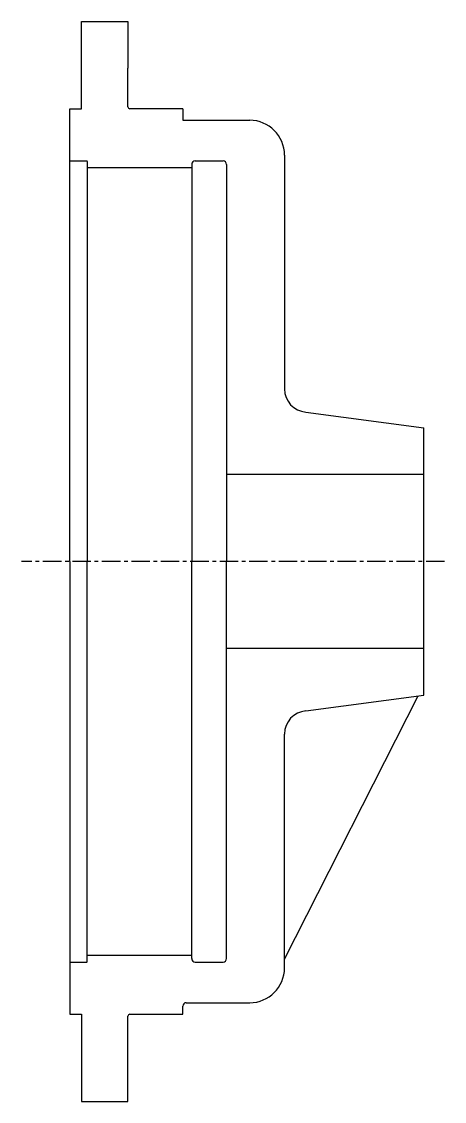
# Model space of a CAD drawing. Header units: millimetres. Extents: x 34179 to 39916, y -3385 to -179.
# Drawn here: x 38426 to 38791, y -2365 to -1435 of the extents above; entities that cross this region are included whole.
import ezdxf

# ---------------------------------------------------------------- set-up
doc = ezdxf.new("R2010")
doc.units = ezdxf.units.MM
doc.linetypes.add('CENTER', pattern=[50.8, 31.75, -6.35, 6.35, -6.35])
doc.layers.add('Cen', color=5, linetype='CENTER')
doc.layers.add('Cont', color=6, linetype='Continuous')

msp = doc.modelspace()

# ---------------------------------------------------------------- linework, layer by layer
at = {"layer": 'Cen', "ltscale": 0.5}
msp.add_line((38790.79152, -1899.72577), (38426.24593, -1899.72577), dxfattribs=at)
at = {"layer": 'Cont'}
for p, q in [((38477.93293, -1434.72411), (38517.93293, -1434.72411)), ((38477.93293, -1509.72411), (38477.93293, -1434.72411)), ((38517.93293, -1434.72411), (38517.93293, -1474.72411)), ((38517.93293, -1508.12792), (38517.93293, -1474.72411)), ((38467.93293, -1509.72411), (38477.93293, -1509.72411)), ((38467.93293, -1899.72577), (38467.93293, -1509.72411)), ((38565.23496, -1509.72792), (38519.53293, -1509.72792)), ((38565.23496, -1509.72792), (38565.23496, -1519.72411)), ((38565.23496, -1519.72411), (38622.93289, -1519.72411)), ((38652.93289, -1549.72411), (38652.93289, -1751.13176)), ((38467.93293, -1554.72411), (38482.43293, -1554.72411)), ((38482.93293, -1555.22411), (38482.93293, -1899.72577)), ((38482.93293, -1560.52411), (38572.93293, -1560.52411)), ((38572.93293, -1557.72411), (38572.93293, -1899.72577)), ((38575.93293, -1554.72411), (38599.93293, -1554.72411)), ((38602.93293, -1557.72411), (38602.93293, -1899.72577)), ((38671.24829, -1771.06068), (38772.93293, -1784.72792)), ((38772.93293, -1899.72577), (38772.93293, -1784.72792)), ((38772.93293, -1824.72792), (38602.93293, -1824.72792)), ((38467.93293, -1899.72577), (38467.93293, -2289.73173)), ((38482.93299, -2235.77092), (38482.93299, -1899.72577)), ((38572.93293, -2241.72411), (38572.93293, -1899.72577)), ((38602.93293, -2241.72411), (38602.93293, -1899.72577)), ((38772.93293, -2014.72792), (38772.93293, -1899.72577)), ((38772.93293, -1974.72792), (38602.93293, -1974.72792)), ((38652.93289, -2242.22742), (38768.10377, -2015.37269)), ((38671.24829, -2028.39516), (38772.93293, -2014.72792)), ((38652.93289, -2249.73173), (38652.93289, -2048.32409)), ((38482.93293, -2244.22742), (38482.93293, -2122.22411)), ((38482.93293, -2238.92411), (38572.93293, -2238.92411)), ((38467.93293, -2244.72411), (38482.49039, -2244.72411)), ((38575.93293, -2244.72411), (38599.93293, -2244.72411)), ((38565.23496, -2289.72792), (38565.23496, -2282.73173)), ((38568.23496, -2279.73173), (38622.93289, -2279.73173)), ((38467.93293, -2289.73173), (38477.93293, -2289.73173)), ((38477.93293, -2289.73173), (38477.93293, -2364.73173)), ((38517.93293, -2324.73173), (38517.93293, -2291.32792)), ((38519.53293, -2289.72792), (38565.23496, -2289.72792)), ((38517.93293, -2364.73173), (38517.93293, -2324.73173)), ((38477.93293, -2364.73173), (38517.93293, -2364.73173))]:
    msp.add_line(p, q, dxfattribs=at)
for centre, radius, start, end in [((38519.53293, -1508.12792), 1.6, 180, 270), ((38622.93289, -1549.72411), 30, 0, 90), ((38482.43293, -1555.22411), 0.5, 0, 90), ((38575.93293, -1557.72411), 3, 90, 180), ((38599.93293, -1557.72411), 3, 0, 90), ((38672.93289, -1751.13176), 20, 180, 265.16826152), ((38672.93289, -2048.32409), 20, 94.83173848, 180), ((38482.43293, -2244.22742), 0.5, 270, 0), ((38575.93293, -2241.72411), 3, 180, 270), ((38599.93293, -2241.72411), 3, 270, 0), ((38622.93289, -2249.73173), 30, 270, 0), ((38568.23496, -2282.73173), 3, 90, 180), ((38519.53293, -2291.32792), 1.6, 90, 180)]:
    msp.add_arc(centre, radius, start, end, dxfattribs=at)

doc.saveas('drawing.dxf')
